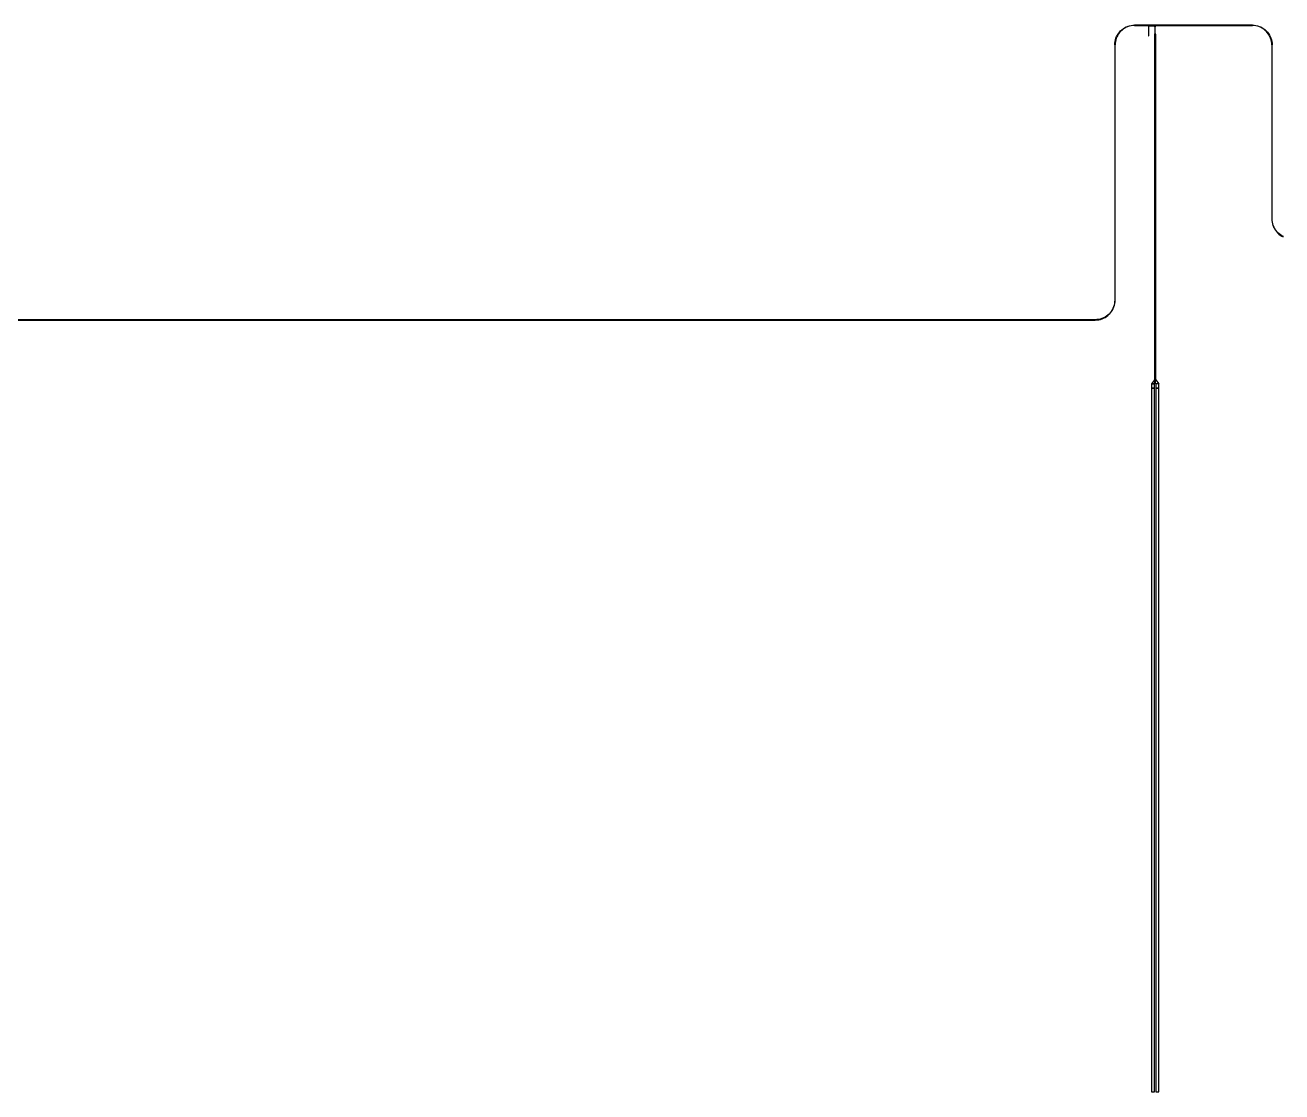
# Model space of a CAD drawing. Extents: x 0 to 42, y 0 to 14.
# Drawn here: x 12.31 to 18.71, y 6.32 to 11.75 of the extents above; entities that cross this region are included whole.
import ezdxf

# ---------------------------------------------------------------- set-up
doc = ezdxf.new("R2010")
doc.units = 0
doc.layers.add('MSgnd', color=3, linetype='CONTINUOUS')

msp = doc.modelspace()

# ---------------------------------------------------------------- linework, layer by layer
at = {"layer": 'MSgnd', "linetype": 'CONTINUOUS'}
for points in [[(17.962, 11.7492), (17.953354, 11.748823), (17.944774, 11.747693), (17.936325, 11.74582), (17.928072, 11.743218), (17.920076, 11.739906), (17.9124, 11.73591), (17.905101, 11.73126), (17.898235, 11.725992), (17.891855, 11.720145), (17.886008, 11.713765), (17.88074, 11.706899), (17.87609, 11.6996), (17.872094, 11.691924), (17.868782, 11.683928), (17.86618, 11.675675), (17.864307, 11.667226), (17.863177, 11.658646), (17.8628, 11.65), (17.8612, 11.65), (17.861584, 11.658785), (17.862731, 11.667504), (17.864635, 11.676089), (17.867279, 11.684476), (17.870644, 11.6926), (17.874705, 11.7004), (17.879429, 11.707817), (17.884783, 11.714793), (17.890724, 11.721276), (17.897207, 11.727217), (17.904183, 11.732571), (17.9116, 11.737295), (17.9194, 11.741356), (17.927524, 11.744721), (17.935911, 11.747365), (17.944496, 11.749269), (17.953215, 11.750416), (17.962, 11.7508), (17.962, 11.7492)], [(17.962, 11.7492), (18.062, 11.7492), (18.062, 11.7508), (17.962, 11.7508), (17.962, 11.7492)], [(18.0341, 11.7429), (18.034115, 11.74324), (18.034159, 11.743577), (18.034233, 11.743909), (18.034335, 11.744234), (18.034465, 11.744548), (18.034623, 11.74485), (18.034805, 11.745137), (18.035012, 11.745407), (18.035242, 11.745658), (18.035493, 11.745888), (18.035763, 11.746095), (18.03605, 11.746277), (18.036352, 11.746435), (18.036666, 11.746565), (18.036991, 11.746667), (18.037323, 11.746741), (18.03766, 11.746785), (18.038, 11.7468), (18.038, 11.7484), (18.037521, 11.748379), (18.037045, 11.748316), (18.036576, 11.748213), (18.036119, 11.748068), (18.035676, 11.747885), (18.03525, 11.747663), (18.034845, 11.747405), (18.034465, 11.747113), (18.034111, 11.746789), (18.033787, 11.746435), (18.033495, 11.746055), (18.033237, 11.74565), (18.033015, 11.745224), (18.032832, 11.744781), (18.032687, 11.744324), (18.032584, 11.743855), (18.032521, 11.743379), (18.0325, 11.7429), (18.0341, 11.7429)], [(18.0325, 11.7429), (18.0325, 11.7059), (18.0341, 11.7059), (18.0341, 11.7429), (18.0325, 11.7429)], [(18.062, 11.7484), (18.038, 11.7484), (18.038, 11.7468), (18.062, 11.7468), (18.062, 11.7484)], [(18.062, 11.7492), (18.562, 11.7492), (18.562, 11.7508), (18.062, 11.7508), (18.062, 11.7492)], [(18.0659, 11.7429), (18.065885, 11.74324), (18.065841, 11.743577), (18.065767, 11.743909), (18.065665, 11.744234), (18.065535, 11.744548), (18.065377, 11.74485), (18.065195, 11.745137), (18.064988, 11.745407), (18.064758, 11.745658), (18.064507, 11.745888), (18.064237, 11.746095), (18.06395, 11.746277), (18.063648, 11.746435), (18.063334, 11.746565), (18.063009, 11.746667), (18.062677, 11.746741), (18.06234, 11.746785), (18.062, 11.7468), (18.062, 11.7484), (18.062479, 11.748379), (18.062955, 11.748316), (18.063424, 11.748213), (18.063881, 11.748068), (18.064324, 11.747885), (18.06475, 11.747663), (18.065155, 11.747405), (18.065535, 11.747113), (18.065889, 11.746789), (18.066213, 11.746435), (18.066505, 11.746055), (18.066763, 11.74565), (18.066985, 11.745224), (18.067168, 11.744781), (18.067313, 11.744324), (18.067416, 11.743855), (18.067479, 11.743379), (18.0675, 11.7429), (18.0659, 11.7429)], [(18.0659, 11.7429), (18.0659, 11.7089), (18.0675, 11.7089), (18.0675, 11.7429), (18.0659, 11.7429)], [(18.6612, 11.65), (18.660823, 11.658646), (18.659693, 11.667226), (18.65782, 11.675675), (18.655218, 11.683928), (18.651906, 11.691924), (18.64791, 11.6996), (18.64326, 11.706899), (18.637992, 11.713765), (18.632145, 11.720145), (18.625765, 11.725992), (18.618899, 11.73126), (18.6116, 11.73591), (18.603924, 11.739906), (18.595928, 11.743218), (18.587675, 11.74582), (18.579226, 11.747693), (18.570646, 11.748823), (18.562, 11.7492), (18.562, 11.7508), (18.570785, 11.750416), (18.579504, 11.749269), (18.588089, 11.747365), (18.596476, 11.744721), (18.6046, 11.741356), (18.6124, 11.737295), (18.619817, 11.732571), (18.626793, 11.727217), (18.633276, 11.721276), (18.639217, 11.714793), (18.644571, 11.707817), (18.649295, 11.7004), (18.653356, 11.6926), (18.656721, 11.684476), (18.659365, 11.676089), (18.661269, 11.667504), (18.662416, 11.658785), (18.6628, 11.65), (18.6612, 11.65)], [(18.0325, 11.7059), (18.0325, 11.6959), (18.0341, 11.6959), (18.0341, 11.7059), (18.0325, 11.7059)], [(18.0659, 11.7089), (18.0637, 11.7039), (18.0697, 11.7039), (18.0675, 11.7089), (18.0659, 11.7089)], [(18.0637, 11.7039), (18.0637, 11.6969), (18.0697, 11.6969), (18.0697, 11.7039), (18.0637, 11.7039)], [(18.0637, 11.6969), (18.0637, 9.944768), (18.0697, 9.944768), (18.0697, 11.6969), (18.0637, 11.6969)], [(18.0657, 11.7039), (18.0657, 11.6969), (18.0677, 11.6969), (18.0677, 11.7039), (18.0657, 11.7039)], [(18.0659, 11.7089), (18.0658, 11.7039), (18.0676, 11.7039), (18.0675, 11.7089), (18.0659, 11.7089)], [(17.8628, 10.35), (17.8628, 11.65), (17.8612, 11.65), (17.8612, 10.35), (17.8628, 10.35)], [(18.6612, 11.65), (18.6612, 10.764159), (18.6628, 10.764159), (18.6628, 11.65), (18.6612, 11.65)], [(17.8612, 10.35), (17.860823, 10.341354), (17.859693, 10.332774), (17.85782, 10.324325), (17.855218, 10.316072), (17.851906, 10.308076), (17.84791, 10.3004), (17.84326, 10.293101), (17.837992, 10.286235), (17.832145, 10.279855), (17.825765, 10.274008), (17.818899, 10.26874), (17.8116, 10.26409), (17.803924, 10.260094), (17.795928, 10.256782), (17.787675, 10.25418), (17.779226, 10.252307), (17.770646, 10.251177), (17.762, 10.2508), (17.762, 10.2492), (17.770785, 10.249584), (17.779504, 10.250731), (17.788089, 10.252635), (17.796476, 10.255279), (17.8046, 10.258644), (17.8124, 10.262705), (17.819817, 10.267429), (17.826793, 10.272783), (17.833276, 10.278724), (17.839217, 10.285207), (17.844571, 10.292183), (17.849295, 10.2996), (17.853356, 10.3074), (17.856721, 10.315524), (17.859365, 10.323911), (17.861269, 10.332496), (17.862416, 10.341215), (17.8628, 10.35), (17.8612, 10.35)], [(8.95, 10.2492), (12.562, 10.2492), (12.562, 10.2508), (8.95, 10.2508), (8.95, 10.2492)], [(12.562, 10.2492), (16.562, 10.2492), (16.562, 10.2508), (12.562, 10.2508), (12.562, 10.2492)], [(16.562, 10.2492), (17.562, 10.2492), (17.562, 10.2508), (16.562, 10.2508), (16.562, 10.2492)], [(17.562, 10.2492), (17.762, 10.2492), (17.762, 10.2508), (17.562, 10.2508), (17.562, 10.2492)], [(18.0667, 9.944768), (18.0637, 9.944768), (18.0478, 9.923768), (18.0636, 9.923768), (18.0667, 9.944768)], [(18.0478, 9.923768), (18.0478, 9.902768), (18.0636, 9.902768), (18.0636, 9.923768), (18.0478, 9.923768)], [(18.0657, 9.944768), (18.06515, 9.937768), (18.06825, 9.937768), (18.0677, 9.944768), (18.0657, 9.944768)], [(18.0667, 9.944768), (18.0697, 9.944768), (18.0856, 9.923768), (18.0698, 9.923768), (18.0667, 9.944768)], [(18.0698, 9.923768), (18.0698, 9.902768), (18.0856, 9.902768), (18.0856, 9.923768), (18.0698, 9.923768)], [(18.0478, 9.902768), (18.0478, 6.318799), (18.0636, 6.318799), (18.0636, 9.902768), (18.0478, 9.902768)], [(18.0698, 9.902768), (18.0698, 6.318799), (18.0856, 6.318799), (18.0856, 9.902768), (18.0698, 9.902768)]]:
    msp.add_lwpolyline(points, close=True, dxfattribs=at)
msp.add_lwpolyline([(18.720076, 10.674254), (18.7124, 10.67825), (18.705101, 10.682899), (18.698235, 10.688168), (18.691855, 10.694014), (18.686008, 10.700395), (18.68074, 10.70726), (18.67609, 10.714559), (18.672094, 10.722236), (18.668782, 10.730231), (18.66618, 10.738484), (18.664307, 10.746933), (18.663177, 10.755513), (18.6628, 10.764159), (18.6612, 10.764159), (18.661584, 10.755374), (18.662731, 10.746656), (18.664635, 10.73807), (18.667279, 10.729684), (18.670644, 10.721559), (18.674705, 10.713759), (18.679429, 10.706343), (18.684783, 10.699366), (18.690724, 10.692883), (18.697207, 10.686942), (18.704183, 10.681589), (18.7116, 10.676864), (18.7194, 10.672803)], dxfattribs=at)

doc.saveas('drawing.dxf')
